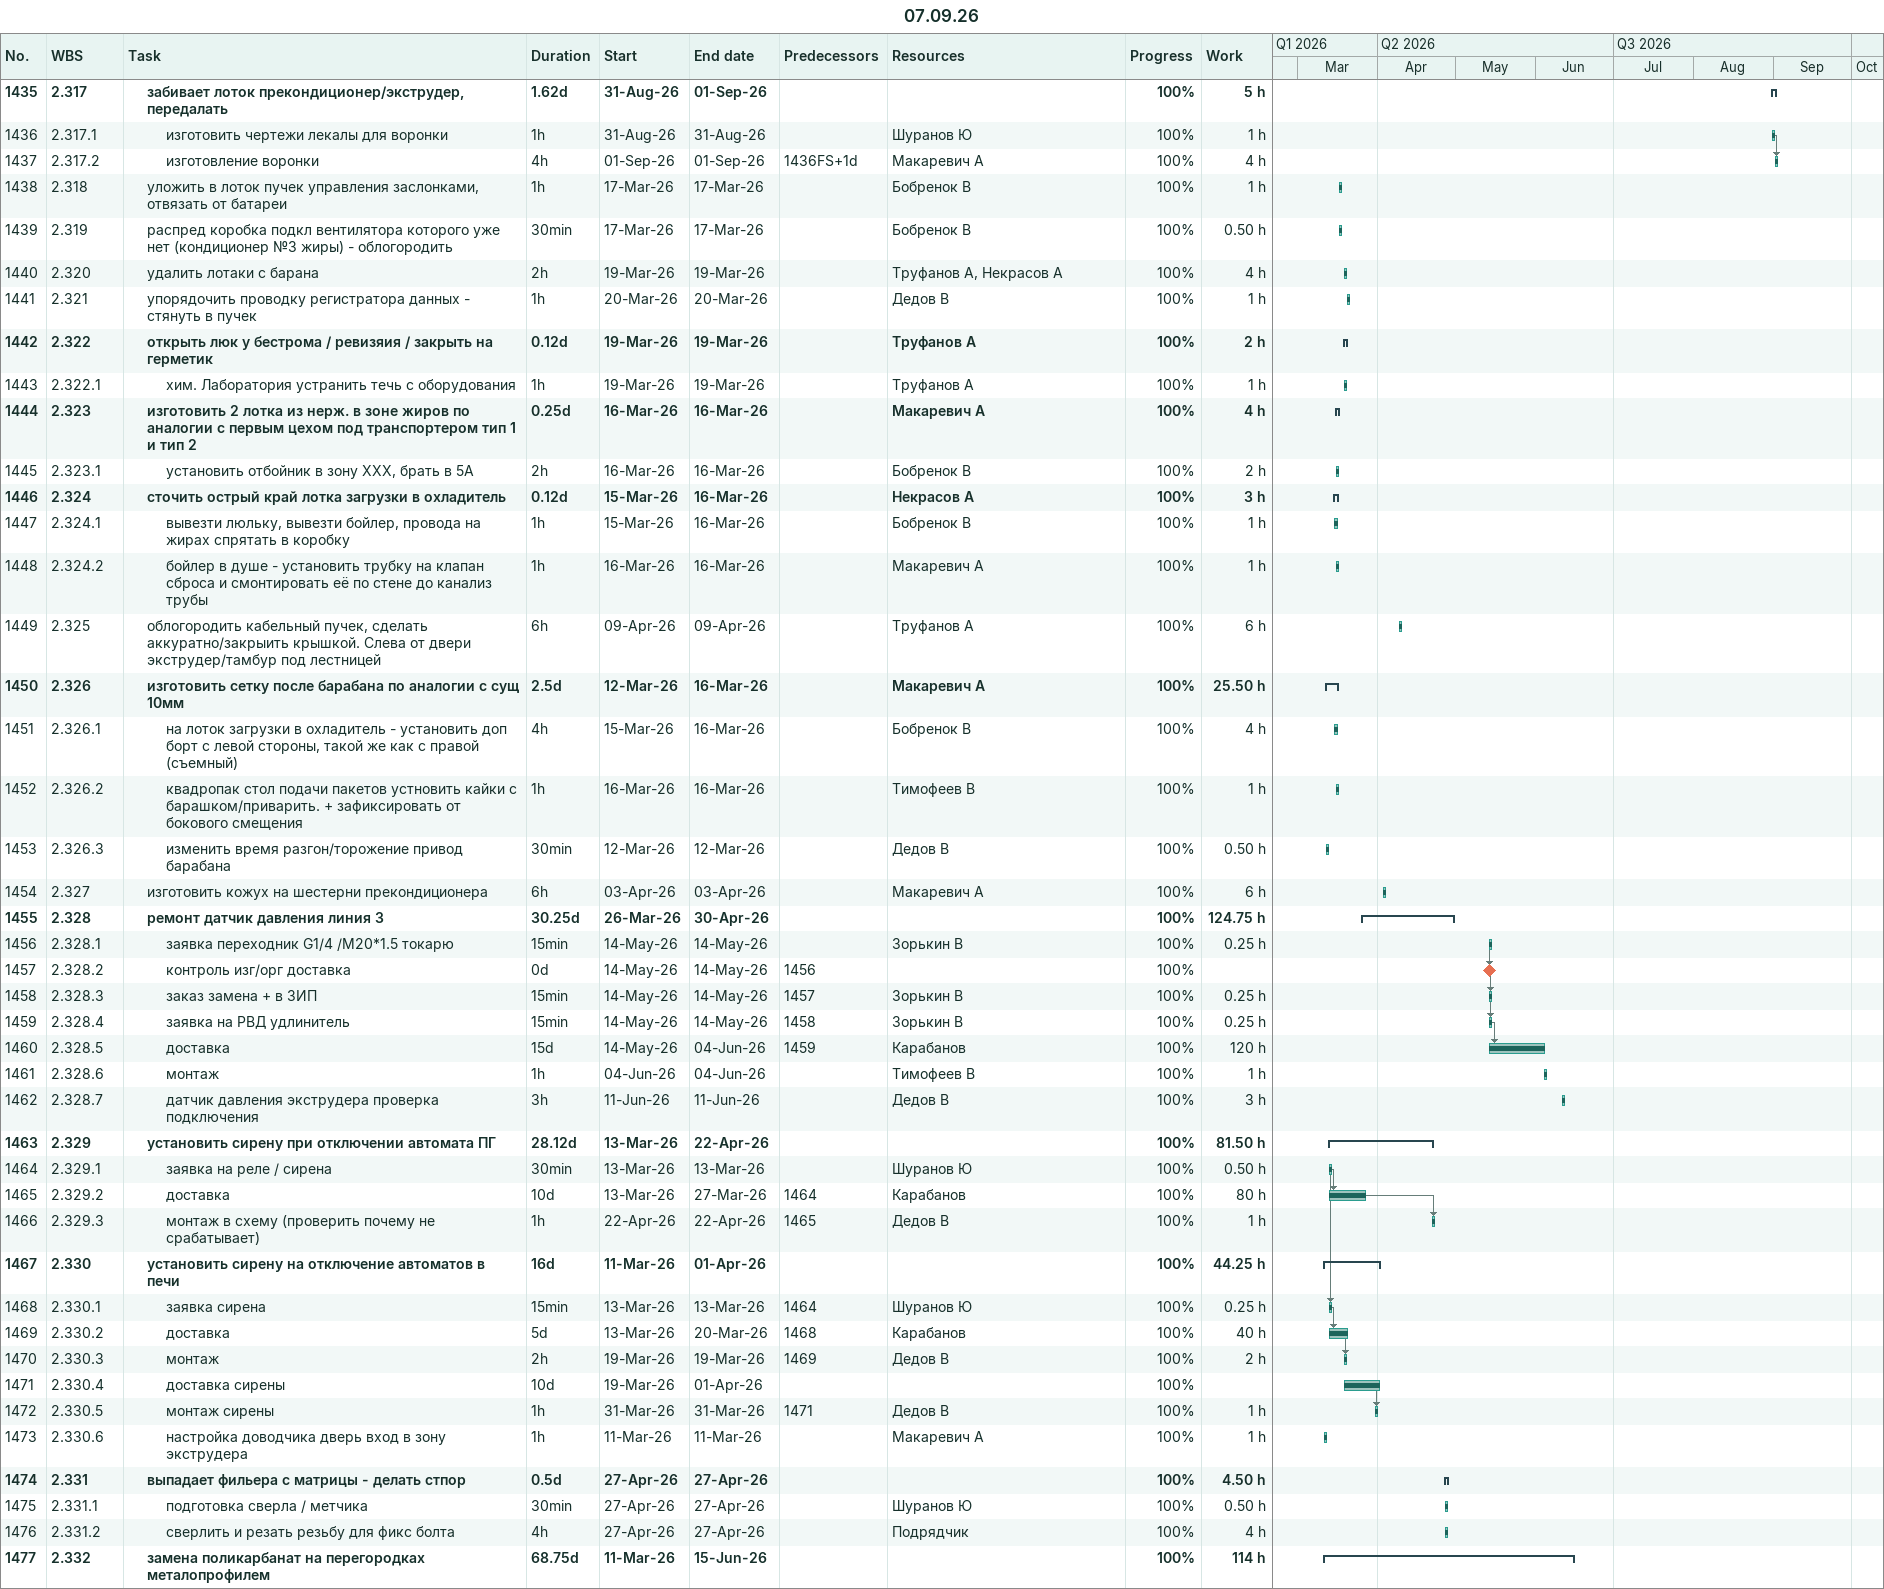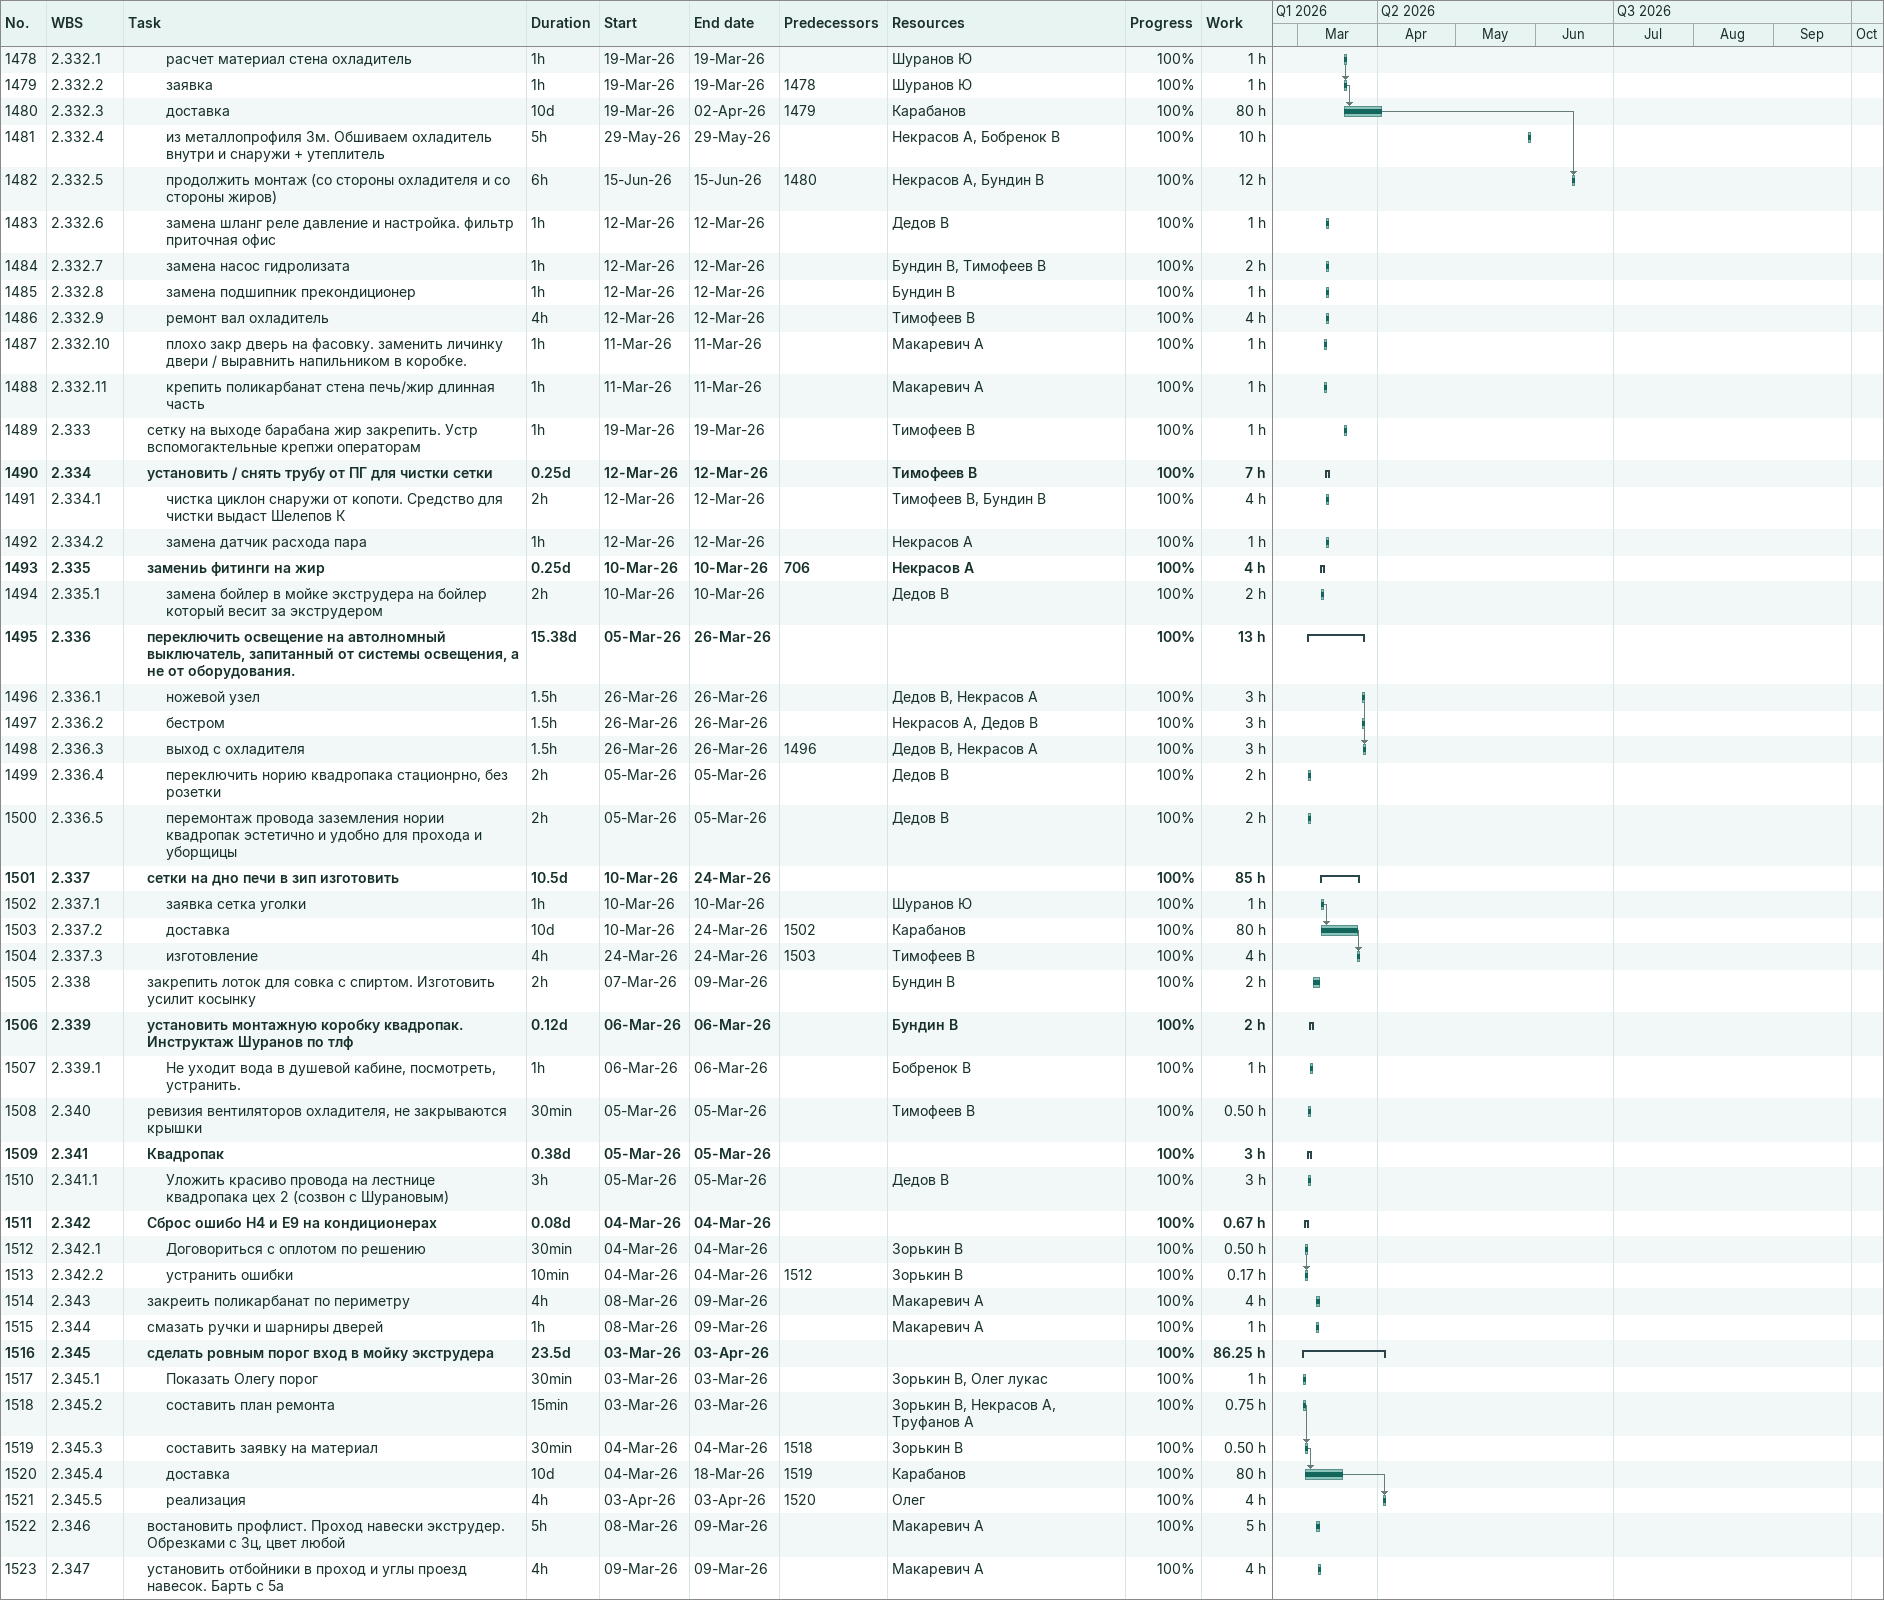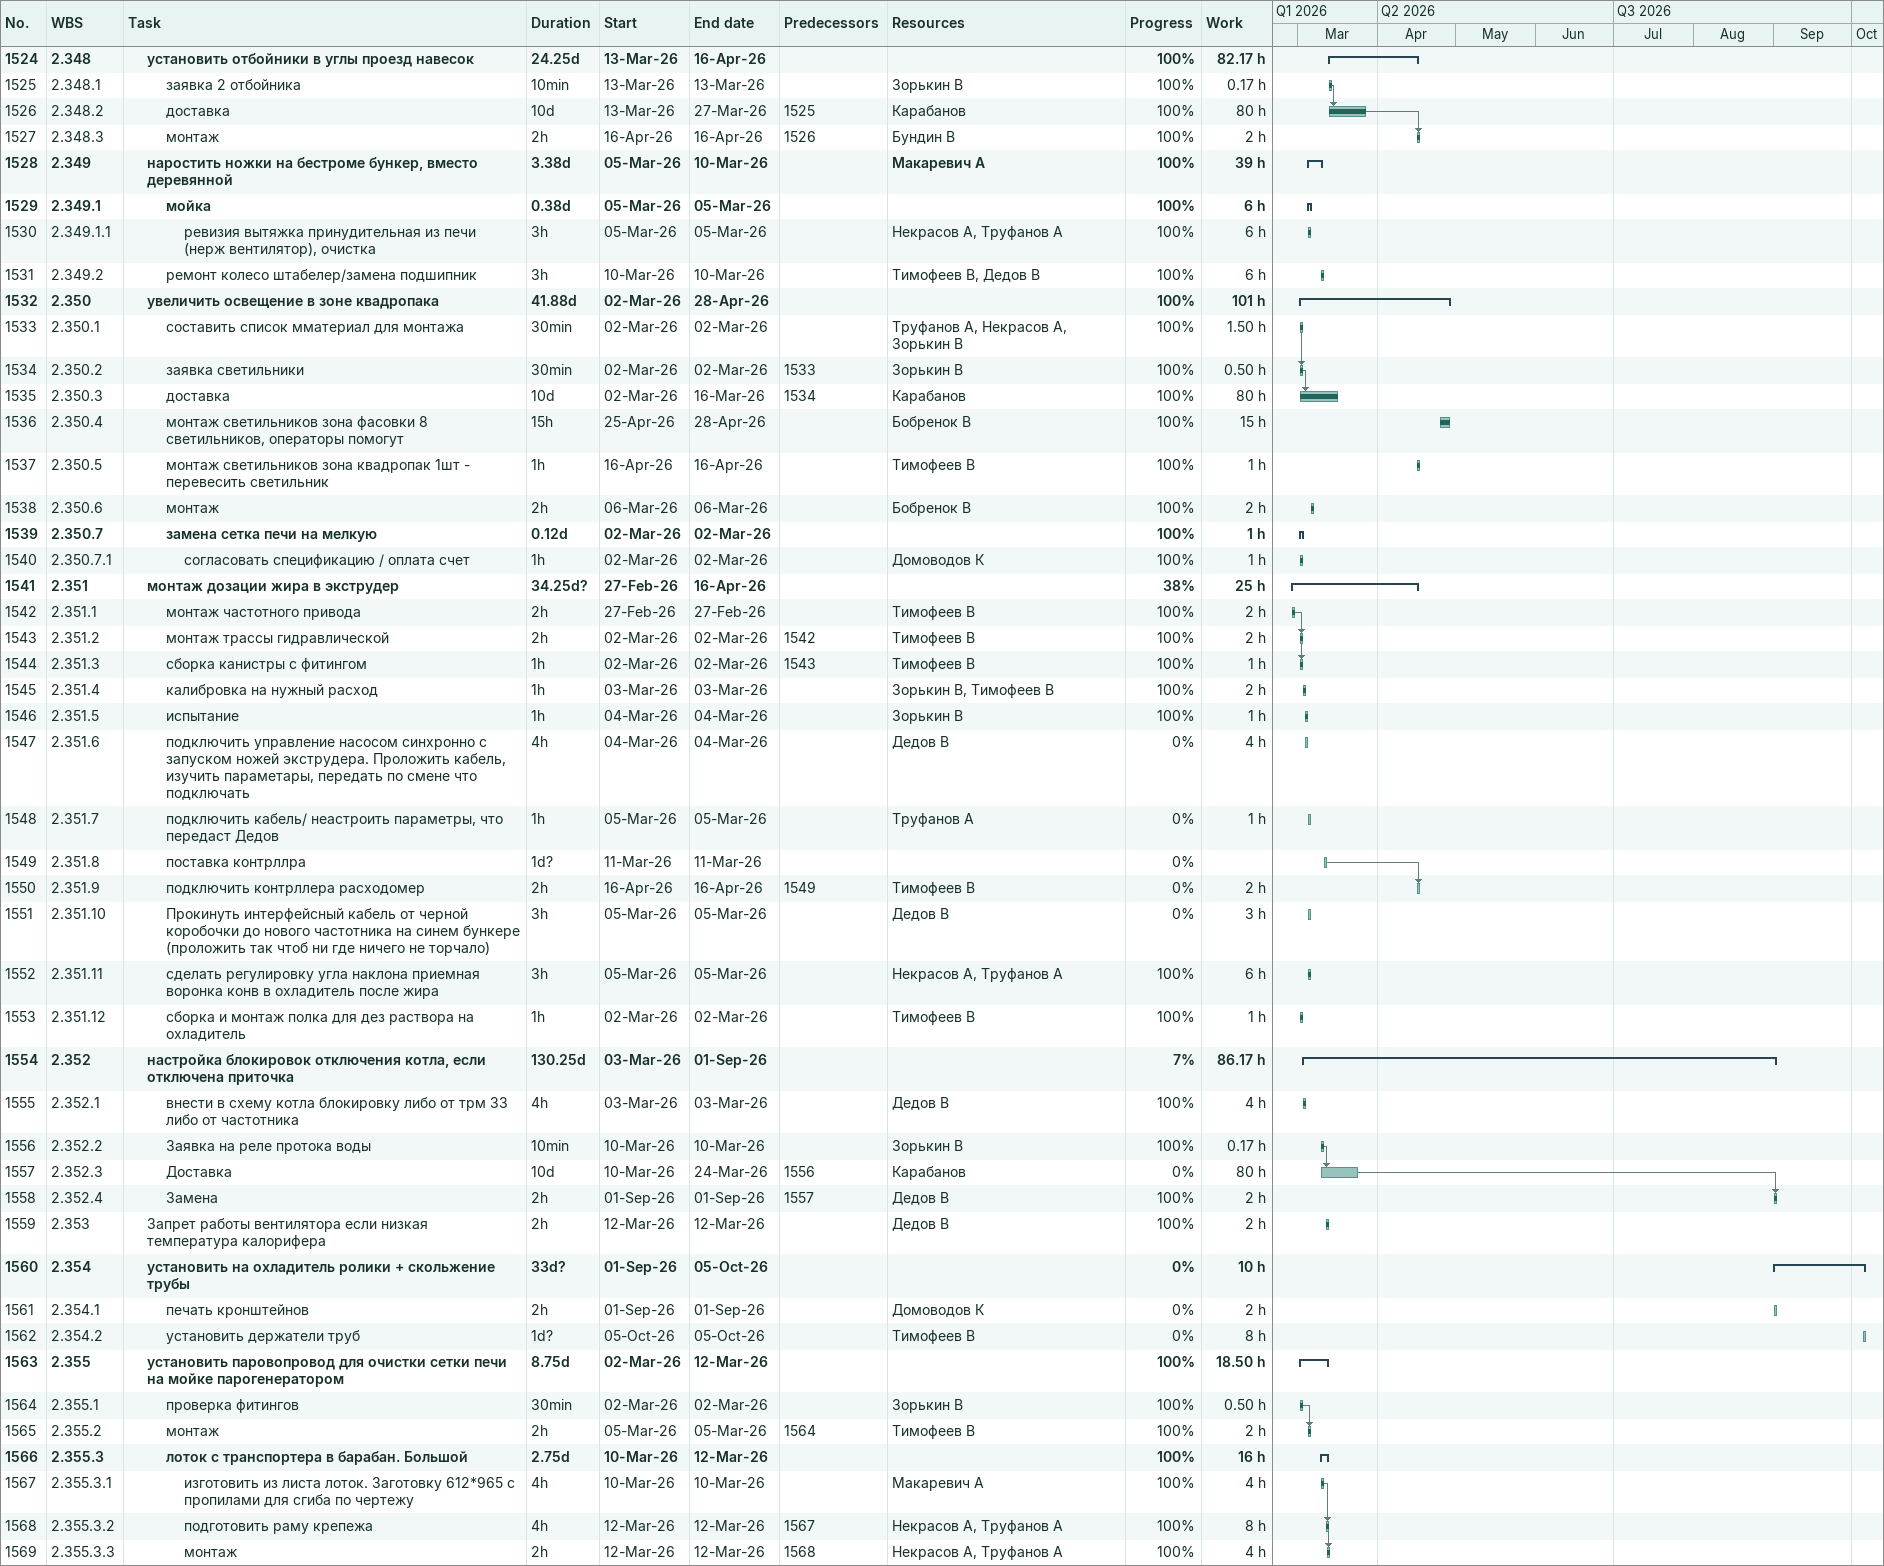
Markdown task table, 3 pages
07.09.26

| ID | WBS | Task | Duration | Start | Finish | Predecessors | Resources | % complete | Work (h) |
|---|---|---|---|---|---|---|---|---|---|
| 1435 | 2.317 | **забивает лоток прекондиционер/экструдер, передалать** | 1.62d | 2026-08-31 | 2026-09-01 |  |  | 100 | 5 |
| 1436 | 2.317.1 | изготовить чертежи лекалы для воронки | 1h | 2026-08-31 | 2026-08-31 |  | Шуранов Ю | 100 | 1 |
| 1437 | 2.317.2 | изготовление воронки | 4h | 2026-09-01 | 2026-09-01 | 1436FS+1d | Макаревич А | 100 | 4 |
| 1438 | 2.318 | уложить в лоток пучек управления заслонками, отвязать от батареи | 1h | 2026-03-17 | 2026-03-17 |  | Бобренок В | 100 | 1 |
| 1439 | 2.319 | распред коробка подкл вентилятора которого уже нет (кондиционер №3 жиры) - облогородить | 30min | 2026-03-17 | 2026-03-17 |  | Бобренок В | 100 | 0.50 |
| 1440 | 2.320 | удалить лотаки с барана | 2h | 2026-03-19 | 2026-03-19 |  | Труфанов А, Некрасов А | 100 | 4 |
| 1441 | 2.321 | упорядочить проводку регистратора данных - стянуть в пучек | 1h | 2026-03-20 | 2026-03-20 |  | Дедов В | 100 | 1 |
| 1442 | 2.322 | **открыть люк у бестрома / ревизяия / закрыть на герметик** | 0.12d | 2026-03-19 | 2026-03-19 |  | Труфанов А | 100 | 2 |
| 1443 | 2.322.1 | хим. Лаборатория устранить течь с оборудования | 1h | 2026-03-19 | 2026-03-19 |  | Труфанов А | 100 | 1 |
| 1444 | 2.323 | **изготовить 2 лотка из нерж. в зоне жиров по аналогии с первым цехом под транспортером тип 1 и тип 2** | 0.25d | 2026-03-16 | 2026-03-16 |  | Макаревич А | 100 | 4 |
| 1445 | 2.323.1 | установить отбойник в зону ХХХ, брать в 5А | 2h | 2026-03-16 | 2026-03-16 |  | Бобренок В | 100 | 2 |
| 1446 | 2.324 | **сточить острый край лотка загрузки в охладитель** | 0.12d | 2026-03-15 | 2026-03-16 |  | Некрасов А | 100 | 3 |
| 1447 | 2.324.1 | вывезти люльку, вывезти бойлер, провода на жирах спрятать в коробку | 1h | 2026-03-15 | 2026-03-16 |  | Бобренок В | 100 | 1 |
| 1448 | 2.324.2 | бойлер в душе - установить трубку на клапан сброса и смонтировать её по стене до канализ трубы | 1h | 2026-03-16 | 2026-03-16 |  | Макаревич А | 100 | 1 |
| 1449 | 2.325 | облогородить кабельный пучек, сделать аккуратно/закрыить крышкой. Слева от двери экструдер/тамбур под лестницей | 6h | 2026-04-09 | 2026-04-09 |  | Труфанов А | 100 | 6 |
| 1450 | 2.326 | **изготовить сетку после барабана по аналогии с сущ 10мм** | 2.5d | 2026-03-12 | 2026-03-16 |  | Макаревич А | 100 | 25.50 |
| 1451 | 2.326.1 | на лоток загрузки в охладитель - установить доп борт с левой стороны, такой же как с правой (съемный) | 4h | 2026-03-15 | 2026-03-16 |  | Бобренок В | 100 | 4 |
| 1452 | 2.326.2 | квадропак стол подачи пакетов устновить кайки с барашком/приварить. + зафиксировать от бокового смещения | 1h | 2026-03-16 | 2026-03-16 |  | Тимофеев В | 100 | 1 |
| 1453 | 2.326.3 | изменить время разгон/торожение привод барабана | 30min | 2026-03-12 | 2026-03-12 |  | Дедов В | 100 | 0.50 |
| 1454 | 2.327 | изготовить кожух на шестерни прекондиционера | 6h | 2026-04-03 | 2026-04-03 |  | Макаревич А | 100 | 6 |
| 1455 | 2.328 | **ремонт датчик давления линия 3** | 30.25d | 2026-03-26 | 2026-04-30 |  |  | 100 | 124.75 |
| 1456 | 2.328.1 | заявка переходник G1/4 /M20*1.5 токарю | 15min | 2026-05-14 | 2026-05-14 |  | Зорькин В | 100 | 0.25 |
| 1457 | 2.328.2 | контроль изг/орг доставка | 0d | 2026-05-14 | 2026-05-14 | 1456 |  | 100 |  |
| 1458 | 2.328.3 | заказ замена + в ЗИП | 15min | 2026-05-14 | 2026-05-14 | 1457 | Зорькин В | 100 | 0.25 |
| 1459 | 2.328.4 | заявка на РВД удлинитель | 15min | 2026-05-14 | 2026-05-14 | 1458 | Зорькин В | 100 | 0.25 |
| 1460 | 2.328.5 | доставка | 15d | 2026-05-14 | 2026-06-04 | 1459 | Карабанов | 100 | 120 |
| 1461 | 2.328.6 | монтаж | 1h | 2026-06-04 | 2026-06-04 |  | Тимофеев В | 100 | 1 |
| 1462 | 2.328.7 | датчик давления экструдера проверка подключения | 3h | 2026-06-11 | 2026-06-11 |  | Дедов В | 100 | 3 |
| 1463 | 2.329 | **установить сирену при отключении автомата ПГ** | 28.12d | 2026-03-13 | 2026-04-22 |  |  | 100 | 81.50 |
| 1464 | 2.329.1 | заявка на реле / сирена | 30min | 2026-03-13 | 2026-03-13 |  | Шуранов Ю | 100 | 0.50 |
| 1465 | 2.329.2 | доставка | 10d | 2026-03-13 | 2026-03-27 | 1464 | Карабанов | 100 | 80 |
| 1466 | 2.329.3 | монтаж в схему (проверить почему не срабатывает) | 1h | 2026-04-22 | 2026-04-22 | 1465 | Дедов В | 100 | 1 |
| 1467 | 2.330 | **установить сирену на отключение автоматов в печи** | 16d | 2026-03-11 | 2026-04-01 |  |  | 100 | 44.25 |
| 1468 | 2.330.1 | заявка сирена | 15min | 2026-03-13 | 2026-03-13 | 1464 | Шуранов Ю | 100 | 0.25 |
| 1469 | 2.330.2 | доставка | 5d | 2026-03-13 | 2026-03-20 | 1468 | Карабанов | 100 | 40 |
| 1470 | 2.330.3 | монтаж | 2h | 2026-03-19 | 2026-03-19 | 1469 | Дедов В | 100 | 2 |
| 1471 | 2.330.4 | доставка сирены | 10d | 2026-03-19 | 2026-04-01 |  |  | 100 |  |
| 1472 | 2.330.5 | монтаж сирены | 1h | 2026-03-31 | 2026-03-31 | 1471 | Дедов В | 100 | 1 |
| 1473 | 2.330.6 | настройка доводчика дверь вход в зону экструдера | 1h | 2026-03-11 | 2026-03-11 |  | Макаревич А | 100 | 1 |
| 1474 | 2.331 | **выпадает фильера с матрицы - делать стпор** | 0.5d | 2026-04-27 | 2026-04-27 |  |  | 100 | 4.50 |
| 1475 | 2.331.1 | подготовка сверла / метчика | 30min | 2026-04-27 | 2026-04-27 |  | Шуранов Ю | 100 | 0.50 |
| 1476 | 2.331.2 | сверлить и резать резьбу для фикс болта | 4h | 2026-04-27 | 2026-04-27 |  | Подрядчик | 100 | 4 |
| 1477 | 2.332 | **замена поликарбанат на перегородках металопрофилем** | 68.75d | 2026-03-11 | 2026-06-15 |  |  | 100 | 114 |
| 1478 | 2.332.1 | расчет материал стена охладитель | 1h | 2026-03-19 | 2026-03-19 |  | Шуранов Ю | 100 | 1 |
| 1479 | 2.332.2 | заявка | 1h | 2026-03-19 | 2026-03-19 | 1478 | Шуранов Ю | 100 | 1 |
| 1480 | 2.332.3 | доставка | 10d | 2026-03-19 | 2026-04-02 | 1479 | Карабанов | 100 | 80 |
| 1481 | 2.332.4 | из металлопрофиля 3м. Обшиваем охладитель внутри и снаружи + утеплитель | 5h | 2026-05-29 | 2026-05-29 |  | Некрасов А, Бобренок В | 100 | 10 |
| 1482 | 2.332.5 | продолжить монтаж (со стороны охладителя и со стороны жиров) | 6h | 2026-06-15 | 2026-06-15 | 1480 | Некрасов А, Бундин В | 100 | 12 |
| 1483 | 2.332.6 | замена шланг реле давление и настройка. фильтр приточная офис | 1h | 2026-03-12 | 2026-03-12 |  | Дедов В | 100 | 1 |
| 1484 | 2.332.7 | замена насос гидролизата | 1h | 2026-03-12 | 2026-03-12 |  | Бундин В, Тимофеев В | 100 | 2 |
| 1485 | 2.332.8 | замена подшипник прекондиционер | 1h | 2026-03-12 | 2026-03-12 |  | Бундин В | 100 | 1 |
| 1486 | 2.332.9 | ремонт вал охладитель | 4h | 2026-03-12 | 2026-03-12 |  | Тимофеев В | 100 | 4 |
| 1487 | 2.332.10 | плохо закр дверь на фасовку. заменить личинку двери / выравнить напильником в коробке. | 1h | 2026-03-11 | 2026-03-11 |  | Макаревич А | 100 | 1 |
| 1488 | 2.332.11 | крепить поликарбанат стена печь/жир длинная часть | 1h | 2026-03-11 | 2026-03-11 |  | Макаревич А | 100 | 1 |
| 1489 | 2.333 | сетку на выходе барабана жир закрепить. Устр вспомогактельные крепжи операторам | 1h | 2026-03-19 | 2026-03-19 |  | Тимофеев В | 100 | 1 |
| 1490 | 2.334 | **установить / снять трубу от ПГ для чистки сетки** | 0.25d | 2026-03-12 | 2026-03-12 |  | Тимофеев В | 100 | 7 |
| 1491 | 2.334.1 | чистка циклон снаружи от копоти. Средство для чистки выдаст Шелепов К | 2h | 2026-03-12 | 2026-03-12 |  | Тимофеев В, Бундин В | 100 | 4 |
| 1492 | 2.334.2 | замена датчик расхода пара | 1h | 2026-03-12 | 2026-03-12 |  | Некрасов А | 100 | 1 |
| 1493 | 2.335 | **замениь фитинги на жир** | 0.25d | 2026-03-10 | 2026-03-10 | 706 | Некрасов А | 100 | 4 |
| 1494 | 2.335.1 | замена бойлер в мойке экструдера на бойлер который весит за экструдером | 2h | 2026-03-10 | 2026-03-10 |  | Дедов В | 100 | 2 |
| 1495 | 2.336 | **переключить освещение на автолномный выключатель, запитанный от системы освещения, а не от оборудования.** | 15.38d | 2026-03-05 | 2026-03-26 |  |  | 100 | 13 |
| 1496 | 2.336.1 | ножевой узел | 1.5h | 2026-03-26 | 2026-03-26 |  | Дедов В, Некрасов А | 100 | 3 |
| 1497 | 2.336.2 | бестром | 1.5h | 2026-03-26 | 2026-03-26 |  | Некрасов А, Дедов В | 100 | 3 |
| 1498 | 2.336.3 | выход с охладителя | 1.5h | 2026-03-26 | 2026-03-26 | 1496 | Дедов В, Некрасов А | 100 | 3 |
| 1499 | 2.336.4 | переключить норию квадропака стационрно, без розетки | 2h | 2026-03-05 | 2026-03-05 |  | Дедов В | 100 | 2 |
| 1500 | 2.336.5 | перемонтаж провода заземления нории квадропак эстетично и удобно для прохода и уборщицы | 2h | 2026-03-05 | 2026-03-05 |  | Дедов В | 100 | 2 |
| 1501 | 2.337 | **сетки на дно печи в зип изготовить** | 10.5d | 2026-03-10 | 2026-03-24 |  |  | 100 | 85 |
| 1502 | 2.337.1 | заявка сетка уголки | 1h | 2026-03-10 | 2026-03-10 |  | Шуранов Ю | 100 | 1 |
| 1503 | 2.337.2 | доставка | 10d | 2026-03-10 | 2026-03-24 | 1502 | Карабанов | 100 | 80 |
| 1504 | 2.337.3 | изготовление | 4h | 2026-03-24 | 2026-03-24 | 1503 | Тимофеев В | 100 | 4 |
| 1505 | 2.338 | закрепить лоток для совка с спиртом. Изготовить усилит косынку | 2h | 2026-03-07 | 2026-03-09 |  | Бундин В | 100 | 2 |
| 1506 | 2.339 | **установить монтажную коробку квадропак. Инструктаж Шуранов по тлф** | 0.12d | 2026-03-06 | 2026-03-06 |  | Бундин В | 100 | 2 |
| 1507 | 2.339.1 | Не уходит вода в душевой кабине, посмотреть, устранить. | 1h | 2026-03-06 | 2026-03-06 |  | Бобренок В | 100 | 1 |
| 1508 | 2.340 | ревизия вентиляторов охладителя, не закрываются крышки | 30min | 2026-03-05 | 2026-03-05 |  | Тимофеев В | 100 | 0.50 |
| 1509 | 2.341 | **Квадропак** | 0.38d | 2026-03-05 | 2026-03-05 |  |  | 100 | 3 |
| 1510 | 2.341.1 | Уложить красиво провода на лестнице квадропака цех 2 (созвон с Шурановым) | 3h | 2026-03-05 | 2026-03-05 |  | Дедов В | 100 | 3 |
| 1511 | 2.342 | **Сброс ошибо Н4 и Е9 на кондиционерах** | 0.08d | 2026-03-04 | 2026-03-04 |  |  | 100 | 0.67 |
| 1512 | 2.342.1 | Договориться с оплотом по решению | 30min | 2026-03-04 | 2026-03-04 |  | Зорькин В | 100 | 0.50 |
| 1513 | 2.342.2 | устранить ошибки | 10min | 2026-03-04 | 2026-03-04 | 1512 | Зорькин В | 100 | 0.17 |
| 1514 | 2.343 | закреить поликарбанат по периметру | 4h | 2026-03-08 | 2026-03-09 |  | Макаревич А | 100 | 4 |
| 1515 | 2.344 | смазать ручки и шарниры дверей | 1h | 2026-03-08 | 2026-03-09 |  | Макаревич А | 100 | 1 |
| 1516 | 2.345 | **сделать ровным порог вход в мойку экструдера** | 23.5d | 2026-03-03 | 2026-04-03 |  |  | 100 | 86.25 |
| 1517 | 2.345.1 | Показать Олегу порог | 30min | 2026-03-03 | 2026-03-03 |  | Зорькин В, Олег лукас | 100 | 1 |
| 1518 | 2.345.2 | составить план ремонта | 15min | 2026-03-03 | 2026-03-03 |  | Зорькин В, Некрасов А, Труфанов А | 100 | 0.75 |
| 1519 | 2.345.3 | составить заявку на материал | 30min | 2026-03-04 | 2026-03-04 | 1518 | Зорькин В | 100 | 0.50 |
| 1520 | 2.345.4 | доставка | 10d | 2026-03-04 | 2026-03-18 | 1519 | Карабанов | 100 | 80 |
| 1521 | 2.345.5 | реализация | 4h | 2026-04-03 | 2026-04-03 | 1520 | Олег | 100 | 4 |
| 1522 | 2.346 | востановить профлист. Проход навески экструдер. Обрезками с 3ц, цвет любой | 5h | 2026-03-08 | 2026-03-09 |  | Макаревич А | 100 | 5 |
| 1523 | 2.347 | установить отбойники в проход и углы проезд навесок. Барть с 5а | 4h | 2026-03-09 | 2026-03-09 |  | Макаревич А | 100 | 4 |
| 1524 | 2.348 | **установить отбойники в углы проезд навесок** | 24.25d | 2026-03-13 | 2026-04-16 |  |  | 100 | 82.17 |
| 1525 | 2.348.1 | заявка 2 отбойника | 10min | 2026-03-13 | 2026-03-13 |  | Зорькин В | 100 | 0.17 |
| 1526 | 2.348.2 | доставка | 10d | 2026-03-13 | 2026-03-27 | 1525 | Карабанов | 100 | 80 |
| 1527 | 2.348.3 | монтаж | 2h | 2026-04-16 | 2026-04-16 | 1526 | Бундин В | 100 | 2 |
| 1528 | 2.349 | **наростить ножки на бестроме бункер, вместо деревянной** | 3.38d | 2026-03-05 | 2026-03-10 |  | Макаревич А | 100 | 39 |
| 1529 | 2.349.1 | **мойка** | 0.38d | 2026-03-05 | 2026-03-05 |  |  | 100 | 6 |
| 1530 | 2.349.1.1 | ревизия вытяжка принудительная из печи (нерж вентилятор), очистка | 3h | 2026-03-05 | 2026-03-05 |  | Некрасов А, Труфанов А | 100 | 6 |
| 1531 | 2.349.2 | ремонт колесо штабелер/замена подшипник | 3h | 2026-03-10 | 2026-03-10 |  | Тимофеев В, Дедов В | 100 | 6 |
| 1532 | 2.350 | **увеличить освещение в зоне квадропака** | 41.88d | 2026-03-02 | 2026-04-28 |  |  | 100 | 101 |
| 1533 | 2.350.1 | составить список мматериал для монтажа | 30min | 2026-03-02 | 2026-03-02 |  | Труфанов А, Некрасов А, Зорькин В | 100 | 1.50 |
| 1534 | 2.350.2 | заявка светильники | 30min | 2026-03-02 | 2026-03-02 | 1533 | Зорькин В | 100 | 0.50 |
| 1535 | 2.350.3 | доставка | 10d | 2026-03-02 | 2026-03-16 | 1534 | Карабанов | 100 | 80 |
| 1536 | 2.350.4 | монтаж светильников зона фасовки 8 светильников, операторы помогут | 15h | 2026-04-25 | 2026-04-28 |  | Бобренок В | 100 | 15 |
| 1537 | 2.350.5 | монтаж светильников зона квадропак 1шт - перевесить светильник | 1h | 2026-04-16 | 2026-04-16 |  | Тимофеев В | 100 | 1 |
| 1538 | 2.350.6 | монтаж | 2h | 2026-03-06 | 2026-03-06 |  | Бобренок В | 100 | 2 |
| 1539 | 2.350.7 | **замена сетка печи на мелкую** | 0.12d | 2026-03-02 | 2026-03-02 |  |  | 100 | 1 |
| 1540 | 2.350.7.1 | согласовать спецификацию / оплата счет | 1h | 2026-03-02 | 2026-03-02 |  | Домоводов К | 100 | 1 |
| 1541 | 2.351 | **монтаж дозации жира в экструдер** | 34.25d? | 2026-02-27 | 2026-04-16 |  |  | 38 | 25 |
| 1542 | 2.351.1 | монтаж частотного привода | 2h | 2026-02-27 | 2026-02-27 |  | Тимофеев В | 100 | 2 |
| 1543 | 2.351.2 | монтаж трассы гидравлической | 2h | 2026-03-02 | 2026-03-02 | 1542 | Тимофеев В | 100 | 2 |
| 1544 | 2.351.3 | сборка канистры с фитингом | 1h | 2026-03-02 | 2026-03-02 | 1543 | Тимофеев В | 100 | 1 |
| 1545 | 2.351.4 | калибровка на нужный расход | 1h | 2026-03-03 | 2026-03-03 |  | Зорькин В, Тимофеев В | 100 | 2 |
| 1546 | 2.351.5 | испытание | 1h | 2026-03-04 | 2026-03-04 |  | Зорькин В | 100 | 1 |
| 1547 | 2.351.6 | подключить управление насосом синхронно с запуском ножей экструдера. Проложить кабель, изучить параметары, передать по смене что подключать | 4h | 2026-03-04 | 2026-03-04 |  | Дедов В | 0 | 4 |
| 1548 | 2.351.7 | подключить кабель/ неастроить параметры, что передаст Дедов | 1h | 2026-03-05 | 2026-03-05 |  | Труфанов А | 0 | 1 |
| 1549 | 2.351.8 | поставка контрллра | 1d? | 2026-03-11 | 2026-03-11 |  |  | 0 |  |
| 1550 | 2.351.9 | подключить контрллера расходомер | 2h | 2026-04-16 | 2026-04-16 | 1549 | Тимофеев В | 0 | 2 |
| 1551 | 2.351.10 | Прокинуть интерфейсный кабель от черной коробочки до нового частотника на синем бункере (проложить так чтоб ни где ничего не торчало) | 3h | 2026-03-05 | 2026-03-05 |  | Дедов В | 0 | 3 |
| 1552 | 2.351.11 | сделать регулировку угла наклона приемная воронка конв в охладитель после жира | 3h | 2026-03-05 | 2026-03-05 |  | Некрасов А, Труфанов А | 100 | 6 |
| 1553 | 2.351.12 | сборка и монтаж полка для дез раствора на охладитель | 1h | 2026-03-02 | 2026-03-02 |  | Тимофеев В | 100 | 1 |
| 1554 | 2.352 | **настройка блокировок отключения котла, если отключена приточка** | 130.25d | 2026-03-03 | 2026-09-01 |  |  | 7 | 86.17 |
| 1555 | 2.352.1 | внести в схему котла блокировку либо от трм 33 либо от частотника | 4h | 2026-03-03 | 2026-03-03 |  | Дедов В | 100 | 4 |
| 1556 | 2.352.2 | Заявка на реле протока воды | 10min | 2026-03-10 | 2026-03-10 |  | Зорькин В | 100 | 0.17 |
| 1557 | 2.352.3 | Доставка | 10d | 2026-03-10 | 2026-03-24 | 1556 | Карабанов | 0 | 80 |
| 1558 | 2.352.4 | Замена | 2h | 2026-09-01 | 2026-09-01 | 1557 | Дедов В | 100 | 2 |
| 1559 | 2.353 | Запрет работы вентилятора если низкая температура калорифера | 2h | 2026-03-12 | 2026-03-12 |  | Дедов В | 100 | 2 |
| 1560 | 2.354 | **установить на охладитель ролики + скольжение трубы** | 33d? | 2026-09-01 | 2026-10-05 |  |  | 0 | 10 |
| 1561 | 2.354.1 | печать кронштейнов | 2h | 2026-09-01 | 2026-09-01 |  | Домоводов К | 0 | 2 |
| 1562 | 2.354.2 | установить держатели труб | 1d? | 2026-10-05 | 2026-10-05 |  | Тимофеев В | 0 | 8 |
| 1563 | 2.355 | **установить паровопровод для очистки сетки печи на мойке парогенератором** | 8.75d | 2026-03-02 | 2026-03-12 |  |  | 100 | 18.50 |
| 1564 | 2.355.1 | проверка фитингов | 30min | 2026-03-02 | 2026-03-02 |  | Зорькин В | 100 | 0.50 |
| 1565 | 2.355.2 | монтаж | 2h | 2026-03-05 | 2026-03-05 | 1564 | Тимофеев В | 100 | 2 |
| 1566 | 2.355.3 | **лоток с транспортера в барабан. Большой** | 2.75d | 2026-03-10 | 2026-03-12 |  |  | 100 | 16 |
| 1567 | 2.355.3.1 | изготовить из листа лоток. Заготовку 612*965 с пропилами для сгиба по чертежу | 4h | 2026-03-10 | 2026-03-10 |  | Макаревич А | 100 | 4 |
| 1568 | 2.355.3.2 | подготовить раму крепежа | 4h | 2026-03-12 | 2026-03-12 | 1567 | Некрасов А, Труфанов А | 100 | 8 |
| 1569 | 2.355.3.3 | монтаж | 2h | 2026-03-12 | 2026-03-12 | 1568 | Некрасов А, Труфанов А | 100 | 4 |
